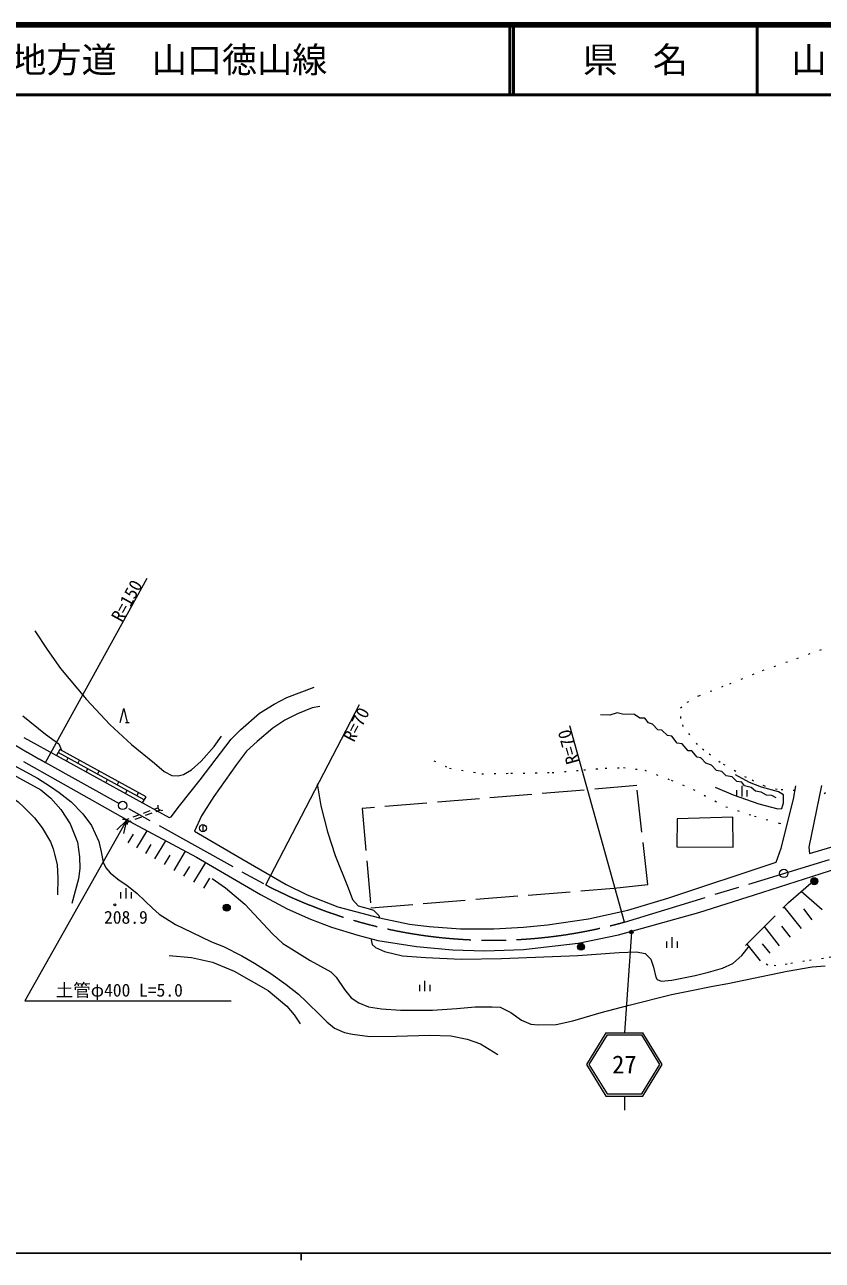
# Model space of a CAD drawing. Units: millimetres, scale not verified. Extents: x 40000 to 680000, y 20000 to 380000.
# Drawn here: x 228634 to 342268, y 204000 to 380000 of the extents above; entities that cross this region are included whole.
import ezdxf
from ezdxf.enums import TextEntityAlignment as Align

# ---------------------------------------------------------------- set-up
doc = ezdxf.new("R2010")
doc.units = ezdxf.units.MM
doc.header["$LTSCALE"] = 1000
for name, pattern in [('CHAIN', [18.5, 12, -1.5, 3.5, -1.5]), ('DASHED', [7.5, 6, -1.5]), ('DOTTED', [1.75, 0.25, -1.5])]:
    doc.linetypes.add(name, pattern=pattern)
for name, color, linetype, lineweight in [('M-BGD', 7, 'Continuous', 13), ('M-BMK', 2, 'CHAIN', 13), ('M-BMK-SRVR', 3, 'Continuous', 13), ('M-STR-HTXT', 7, 'Continuous', 13), ('M-STR-STRC', 7, 'Continuous', 13), ('M-TTL', 2, 'Continuous', 140), ('M-TTL-BAND', 7, 'Continuous', 25), ('M-TTL-LINE', 7, 'Continuous', 50)]:
    doc.layers.add(name, color=color, linetype=linetype, lineweight=lineweight)
doc.layers.add('M-TTL-TXT', color=7, linetype='Continuous')
doc.styles.add('ＭＳ ゴシック', font='')
doc.styles.get('ＭＳ ゴシック').set_extended_font_data('MS Gothic')

msp = doc.modelspace()

# ---------------------------------------------------------------- hatches: boundary and pattern name
at = {"layer": 'M-BGD'}
for points in [[(340621, 257996, -1), (341621, 257996, -0.41421), (341121, 257496, -0.41421)], [(256927, 254232, -1), (257927, 254232, -0.41421), (257427, 253732, -0.41421)], [(307394, 248665, -1), (308394, 248665, -0.41421), (307894, 248165, -0.41421)]]:
    msp.add_hatch(color=256, dxfattribs=at).paths.add_polyline_path(points)
at = {"layer": 'M-STR-HTXT'}
msp.add_hatch(color=256, dxfattribs=at).paths.add_polyline_path([(315288, 250881, -0.41421), (315188, 250542, -0.41421), (314849, 250642, -1)])

# ---------------------------------------------------------------- linework, layer by layer
at = {"layer": 'M-BGD'}
for p, q in [((242998, 280604), (243498, 280604)), ((245675, 269577), (233412, 276330)), ((234572, 275120), (234813, 275558)), ((236215, 274787), (236456, 275225)), ((237375, 273577), (237616, 274015)), ((239018, 273243), (239259, 273681)), ((240178, 272033), (240420, 272471)), ((241821, 271699), (242062, 272137)), ((330835, 270065), (330835, 271565)), ((242981, 270489), (243223, 270927)), ((244624, 270155), (244865, 270593)), ((330085, 270065), (330085, 270965)), ((331585, 270065), (331585, 270965)), ((245579, 267703), (246517, 268051)), ((245864, 267382), (246801, 267729)), ((247080, 268259), (247618, 268459)), ((247364, 267938), (247907, 268140)), ((242978, 266738), (243517, 266938)), ((243257, 266415), (243801, 266617)), ((244079, 267147), (245017, 267494)), ((244363, 266825), (245301, 267173)), ((254029, 266052), (254021, 265052)), ((243373, 263473), (244112, 264700)), ((244601, 262734), (246078, 265189)), ((245893, 261956), (246671, 263249)), ((247186, 261178), (248741, 263764)), ((249908, 259540), (251546, 262263)), ((248547, 260359), (249366, 261721)), ((252724, 257846), (254418, 260662)), ((251316, 258693), (252163, 260101)), ((243077, 255519), (243077, 257019)), ((254150, 256988), (255008, 258414)), ((242327, 255519), (242327, 256419)), ((243827, 255519), (243827, 256419)), ((342232, 253902), (339257, 256534)), ((339291, 251255), (336845, 254351)), ((340849, 252486), (339618, 254044)), ((320880, 248529), (320880, 250029)), ((336194, 248809), (334043, 251532)), ((337742, 250032), (336519, 251580)), ((320130, 248529), (320130, 249429)), ((321630, 248529), (321630, 249429)), ((333471, 246658), (331580, 249052)), ((334833, 247733), (333757, 249095)), ((284910, 242319), (284910, 243219)), ((285660, 242319), (285660, 243819)), ((286410, 242319), (286410, 243219))]:
    msp.add_line(p, q, dxfattribs=at)
for points in [[(183382, 304101), (187979, 299612), (194245, 293894), (198755, 289935), (205218, 284708), (208001, 282558), (211949, 279665), (216634, 276443), (220780, 273759), (223421, 272110), (225350, 270960), (227713, 269292), (228498, 268553), (230026, 267037), (231125, 265582), (232300, 263600), (232679, 262628), (232880, 261839), (233237, 260359), (233338, 258413), (233315, 256044)], [(188640, 302170), (193136, 297949), (195953, 295331), (199639, 292348), (202709, 289818), (207095, 286466), (211638, 283146), (216226, 279855), (218733, 278115), (223466, 275107), (227881, 272659), (230920, 271010), (232365, 269840), (233770, 268199), (235105, 266165), (236147, 263539), (236453, 261460), (236495, 259797), (236297, 258317), (235363, 254811)], [(342178, 271610), (340364, 262837), (340457, 261931), (350354, 264898), (358885, 267396), (366485, 270051), (373240, 273073), (382552, 278071), (387317, 280911), (388498, 281847), (400293, 288823), (408403, 294581), (405805, 299117)], [(230070, 293678), (231814, 291001), (233752, 288313), (237437, 283892), (240744, 280316), (243871, 277492), (247129, 274829), (248522, 273642), (249604, 273064), (250478, 273005), (251258, 273181), (252407, 273870), (253773, 275119), (255624, 277177), (256649, 278640)], [(228526, 278450), (249212, 267058), (249521, 267164), (250703, 268754), (253614, 272450), (258039, 278228), (259375, 279582), (262088, 281928), (264164, 283237), (265972, 284188), (269897, 285638)], [(242248, 280604), (242748, 282604), (243248, 280604)], [(270682, 282894), (269568, 282691), (267490, 281851), (265695, 280921), (263976, 279814), (261766, 277894), (260220, 276528), (258818, 274622), (257197, 272321), (255588, 270044), (253839, 267290), (252837, 265117), (259577, 261182), (265900, 257539), (268881, 256046), (273235, 254330), (279175, 252761), (283459, 251875), (286255, 251546), (290700, 251232), (295448, 251222), (299680, 251434), (303125, 251766), (308978, 252656), (314544, 253881), (320283, 255574), (335682, 260720), (336403, 262724), (338177, 269663), (338506, 271563)], [(335673, 269894), (335060, 270216), (334337, 270249), (333578, 270673), (332753, 270808), (332119, 271369), (331204, 271585), (330800, 272112), (330093, 272193), (329449, 272874), (328550, 273011), (327963, 273618), (327215, 273784), (326475, 274509), (325694, 274799), (324984, 275566), (324455, 275682), (323681, 276566), (323142, 276568), (322297, 277561), (321574, 277684), (320811, 278660), (320211, 278738), (319417, 279518), (318836, 279544), (318080, 280378), (317492, 280546), (316963, 281230), (316253, 281217), (315496, 281740), (313793, 281805), (313044, 281992), (312012, 281644), (310652, 281695)], [(228382, 281540), (231615, 278937), (233507, 277578), (233873, 276647)], [(245434, 269139), (245916, 270015), (233653, 276768), (233171, 275892)], [(226096, 275050), (230457, 272662), (232295, 271504), (233551, 270644), (235240, 269309), (236901, 267580), (238140, 265955), (239181, 263667), (239545, 262170), (239822, 260692), (240207, 259895), (240804, 259212), (242070, 258131), (243197, 257422), (244638, 256256), (246826, 254156), (247797, 253326), (250140, 251810), (252419, 250727), (255262, 249358), (256944, 248680), (259554, 247355), (261350, 246344), (263693, 244860), (265890, 243287), (267659, 241887), (268771, 240836), (270838, 238804), (271661, 237950), (272790, 237061), (274210, 236457), (275332, 236198), (277799, 235883), (281591, 235914), (286339, 236084), (289355, 235957), (291689, 235519), (293571, 234809), (296018, 233336)], [(228462, 275050), (233355, 272275), (244131, 266215), (249656, 263272), (253130, 261415), (262217, 256101), (266030, 254055), (269328, 252571), (272366, 251428), (276073, 250309), (278947, 249568), (284470, 248706), (289598, 248231), (294212, 248102), (299695, 248273), (307471, 249172), (313214, 250346), (324671, 253554), (332633, 256036), (344468, 259837)], [(326983, 271412), (329564, 270294), (333230, 269006), (335936, 268325), (336509, 268342), (336755, 269159), (336729, 270286), (336044, 270721), (333619, 271388), (331896, 272037), (329908, 273140)], [(270310, 271849), (270835, 268750), (271795, 265052), (272861, 261660), (274714, 257071), (275350, 255403), (276135, 254494), (277552, 254102), (278310, 253885), (279103, 253126), (279175, 252761)], [(255353, 258403), (257242, 257070), (259983, 254751), (263959, 250511), (265430, 249105), (266647, 248342), (269290, 246717), (272260, 245072), (273012, 244320), (274212, 242594), (275129, 241399), (276218, 240654), (277616, 240124), (279459, 239803), (282161, 239637), (286741, 239628), (290217, 239879), (292794, 240121), (295234, 240120), (296352, 240051), (297894, 239300), (299400, 238216), (300728, 237628), (301797, 237537), (304336, 237605), (306745, 238103), (310750, 239299), (314730, 240337), (320801, 241869), (323382, 242392), (326666, 243068), (328824, 243441), (337267, 245196), (340840, 245799), (342683, 245954)], [(277971, 249819), (278153, 248985), (278593, 248551), (279915, 247994), (282455, 247390), (285799, 247118), (290822, 246881), (296575, 246977), (307458, 247407), (313346, 247852), (315808, 247957), (317046, 247680), (317827, 246903), (318226, 245774), (318566, 244343), (318727, 244016), (319301, 243765), (320824, 243914), (324137, 244553), (326067, 245035), (328070, 245630), (329546, 246255), (330811, 247413), (331891, 248809)], [(249224, 247400), (252386, 247139), (255405, 246461), (258486, 245161), (263324, 242428), (265975, 240209), (267033, 238950), (267893, 237673)]]:
    msp.add_lwpolyline(points, dxfattribs=at)
at = {"layer": 'M-BGD', "linetype": 'DOTTED'}
for points in [[(338391, 270899), (335850, 271055), (334069, 271518), (331454, 272763), (327741, 274917), (325387, 276650), (324490, 277473), (322456, 280029), (322119, 281196), (322052, 282696), (323026, 283486), (324677, 284405), (329076, 286131), (333759, 288025), (338644, 289726), (342360, 291086)], [(286936, 275140), (289146, 274097), (293747, 273309), (297879, 273371), (303772, 273478), (308273, 273843), (311342, 274099), (313931, 274189), (316962, 273808), (320729, 272401), (323884, 271067), (328528, 268602), (332604, 267271), (336136, 266255), (337274, 266133)], [(344228, 271501), (341844, 269993)], [(353388, 248175), (351054, 248233), (348246, 247855), (345201, 247457), (342418, 246973), (339732, 246613), (337248, 246161), (335640, 245946), (334503, 246046), (333398, 246600)]]:
    msp.add_lwpolyline(points, dxfattribs=at)
at = {"layer": 'M-BGD', "linetype": 'DASHED'}
msp.add_lwpolyline([(276720, 268361), (277951, 254213), (312556, 256998), (317406, 257552), (315832, 271607)], close=True, dxfattribs=at)
at = {"layer": 'M-BGD'}
msp.add_lwpolyline([(321606, 266901), (321549, 262886), (329572, 262860), (329531, 267128)], close=True, dxfattribs=at)
at = {"layer": 'M-BGD', "linetype": 'DASHED'}
msp.add_lwpolyline([(331345, 248816), (337442, 254953), (340649, 257739)], dxfattribs=at)
at = {"layer": 'M-BGD'}
for centre, radius in [((254025, 265552), 500), ((341121, 257996), 500), ((241484, 254642), 150), ((257427, 254232), 500), ((307894, 248665), 500)]:
    msp.add_circle(centre, radius, dxfattribs=at)
for centre, start, end in [((248162, 268661), 165.23225, 284.26187), ((242710, 266224), 344.03409, 103.06371)]:
    msp.add_arc(centre, 580, start, end, dxfattribs=at)
at = {"layer": 'M-BMK'}
for p, q in [((231605, 274895), (262973, 257470)), ((314102, 252186), (360166, 266251))]:
    msp.add_line(p, q, dxfattribs=at)
for centre, radius, start, end in [((304023, 406256), 150000, 230.13506, 241.13235), ((295231, 319594), 70000, 242.55957, 285.6396)]:
    msp.add_arc(centre, radius, start, end, dxfattribs=at)
at = {"layer": 'M-BMK-SRVR'}
for centre in [(242588, 268794), (336775, 259109)]:
    msp.add_circle(centre, 600, dxfattribs=at)
at = {"layer": 'M-STR-HTXT'}
for p, q in [((231605, 274895), (246089, 301167)), ((262973, 257470), (276320, 283175)), ((314102, 252186), (306281, 280121)), ((243130, 266623), (228645, 240961)), ((243130, 266623), (241775, 265321)), ((243130, 266623), (242716, 264791)), ((315068, 250762), (314070, 236392)), ((228645, 240961), (258042, 240961))]:
    msp.add_line(p, q, dxfattribs=at)
msp.add_circle((315068, 250762), 250, dxfattribs=at)
at = {"layer": 'M-STR-STRC'}
for p, q in [((311434, 236392), (308670, 231892)), ((311602, 236092), (309022, 231892)), ((311434, 236392), (316706, 236392)), ((311602, 236092), (316538, 236092)), ((319118, 231892), (316538, 236092)), ((319470, 231892), (316706, 236392)), ((308670, 231892), (311434, 227392)), ((309022, 231892), (311602, 227692)), ((316538, 227692), (319118, 231892)), ((316706, 227392), (319470, 231892)), ((311434, 227392), (316706, 227392)), ((311602, 227692), (316538, 227692)), ((314070, 227392), (314070, 225392))]:
    msp.add_line(p, q, dxfattribs=at)
at = {"layer": 'M-TTL'}
msp.add_line((680000, 380000), (40000, 380000), dxfattribs=at)
at = {"layer": 'M-TTL-BAND'}
for p, q in [((40000, 205000), (579000, 205000)), ((268000, 205000), (268000, 204000))]:
    msp.add_line(p, q, dxfattribs=at)
at = {"layer": 'M-TTL-LINE'}
for p, q in [((297750, 380000), (297750, 370000)), ((298250, 380000), (298250, 370000)), ((333000, 380000), (333000, 370000)), ((40000, 370000), (680000, 370000))]:
    msp.add_line(p, q, dxfattribs=at)

# ---------------------------------------------------------------- texts
at = {"layer": 'M-BGD', "style": 'ＭＳ ゴシック'}
msp.add_text('208.9', height=1833, dxfattribs=at).set_placement((239936, 252859), align=Align.MIDDLE_LEFT)
at = {"layer": 'M-STR-HTXT', "style": 'ＭＳ ゴシック'}
for s, rotation, p in [('R=150', 61.132, (242948, 294523)), ('R=70', 105.64, (308155, 275121))]:
    msp.add_text(s, height=1833, rotation=rotation, dxfattribs=at).set_placement(p, align=Align.BOTTOM_LEFT)
msp.add_text('R=70', height=1833, rotation=62.56, dxfattribs=at).set_placement((273914, 278541), align=Align.TOP_LEFT)
msp.add_text('\u3000土管φ400 L=5.0', height=1833, dxfattribs=at).set_placement((230545, 241011), align=Align.BOTTOM_LEFT)
at = {"layer": 'M-STR-STRC', "style": 'ＭＳ ゴシック'}
msp.add_text('27', height=2566, dxfattribs=at).set_placement((314070, 231892), align=Align.MIDDLE_CENTER)
at = {"layer": 'M-TTL-TXT', "style": 'ＭＳ ゴシック'}
msp.add_text('主要地方道\u3000山口徳山線', height=3666, dxfattribs=at).set_placement((216734, 375000), align=Align.MIDDLE_LEFT)
for s, p in [('県\u3000名', (315625, 375000)), ('山\u3000口\u3000県', (350375, 375000))]:
    msp.add_text(s, height=3666, dxfattribs=at).set_placement(p, align=Align.MIDDLE_CENTER)

doc.saveas('drawing.dxf')
